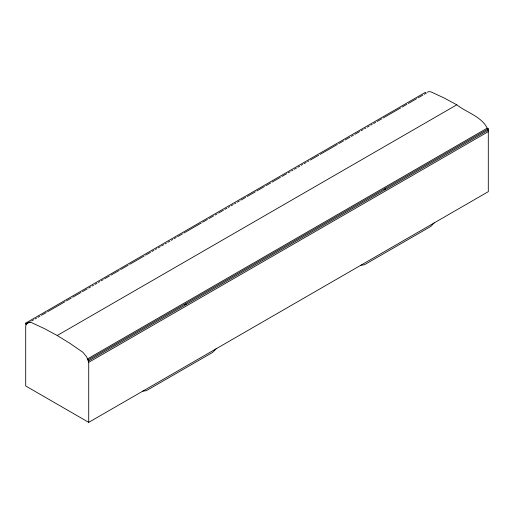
<?xml version="1.0" encoding="UTF-8"?>
<svg xmlns="http://www.w3.org/2000/svg" width="514" height="514" viewBox="0 0 514 514"><rect width="100%" height="100%" fill="white"/><g stroke="black" fill="none" stroke-linecap="round" stroke-linejoin="round"><path stroke-width="0.77" d="M216.131 348.8L212.706 352.36L146.259 390.717L142.834 391.115M434.182 222.903L430.758 226.462L364.317 264.826L360.892 265.218M26.201 324.719L25.7 324.43L25.7 323.113L425.284 92.417L426.389 93.06L424.301 94.261M30.281 321.745L26.805 323.756L25.7 323.113M31.669 320.948L33.757 319.74M35.145 318.937L36.533 318.134M37.927 317.337L40.008 316.129M41.403 315.326L46.266 312.518M47.654 311.715L65.027 301.686M66.415 300.883L71.279 298.075M72.673 297.272L81.013 292.46M82.401 291.656L87.264 288.849M88.652 288.046L90.74 286.844M92.128 286.041L93.522 285.238M94.91 284.435L96.992 283.233M98.386 282.43L99.774 281.627M101.162 280.824L103.25 279.622M104.638 278.819L109.501 276.012M110.895 275.208L119.229 270.39M120.623 269.593L128.262 265.179M129.656 264.376L144.248 255.946M145.635 255.15L150.506 252.335M151.893 251.539L153.975 250.331M155.369 249.528L156.757 248.725M158.145 247.928L160.233 246.72M161.621 245.917L163.709 244.715M165.097 243.912L166.485 243.109M167.879 242.306L169.961 241.105M171.348 240.301L172.743 239.498M174.13 238.695L176.212 237.494M177.606 236.691L182.47 233.883M183.858 233.08L201.231 223.05M202.625 222.247L207.489 219.439M208.877 218.636L213.74 215.829M215.128 215.025L217.216 213.824M218.604 213.021L223.468 210.213M224.862 209.41L226.944 208.202M228.332 207.405L229.726 206.602M231.114 205.799L233.202 204.591M234.59 203.795L235.977 202.991M237.365 202.188L239.453 200.98M240.841 200.184L245.705 197.37M247.099 196.573L255.439 191.754M256.827 190.951L264.472 186.537M265.86 185.74L270.724 182.926M272.112 182.129L280.451 177.311M281.845 176.508L286.709 173.7M288.097 172.897L290.185 171.695M291.573 170.892L292.961 170.089M294.355 169.286L296.437 168.084M297.824 167.281L299.913 166.08M301.3 165.277L302.688 164.474M304.082 163.67L306.164 162.469M307.558 161.666L308.946 160.863M310.334 160.06L318.674 155.247M320.061 154.444L337.435 144.415M338.829 143.612L343.693 140.804M345.08 140.001L349.944 137.193M351.338 136.39L353.42 135.182M354.808 134.385L359.671 131.571M361.066 130.774L363.147 129.567M364.542 128.763L365.929 127.96M367.317 127.164L369.405 125.956M370.793 125.153L372.181 124.349M373.575 123.553L375.657 122.345M377.045 121.542L381.915 118.734M383.303 117.931L400.676 107.901M402.064 107.098L406.927 104.291M408.322 103.487L416.661 98.675M418.049 97.872L422.913 95.064M488.3 128.802L88.716 359.498L87.611 358.862L487.195 128.166L488.3 128.802L488.3 130.119L487.799 129.83L488.3 131.629L488.3 191.664L88.716 422.36L25.7 385.975L25.7 325.94L26.465 324.083L27.743 322.863L29.426 322.336L31.405 322.58L44.281 328.542L57.208 335.507L456.792 104.811C466.564 112.54 482.235 116.729 487.535 128.892M184.815 304.763L186.203 303.96M384.26 189.615L385.648 188.811M88.222 360.526L88.716 360.815L488.3 130.119M88.716 422.36L88.716 362.325L488.3 131.629M427.327 92.167L429.004 91.64L430.989 91.89L443.858 97.846L456.792 104.811M57.208 335.507L70.142 343.474L83.011 352.373L86.673 356.889L88.716 362.325M88.716 359.498L88.716 360.815"/></g></svg>
